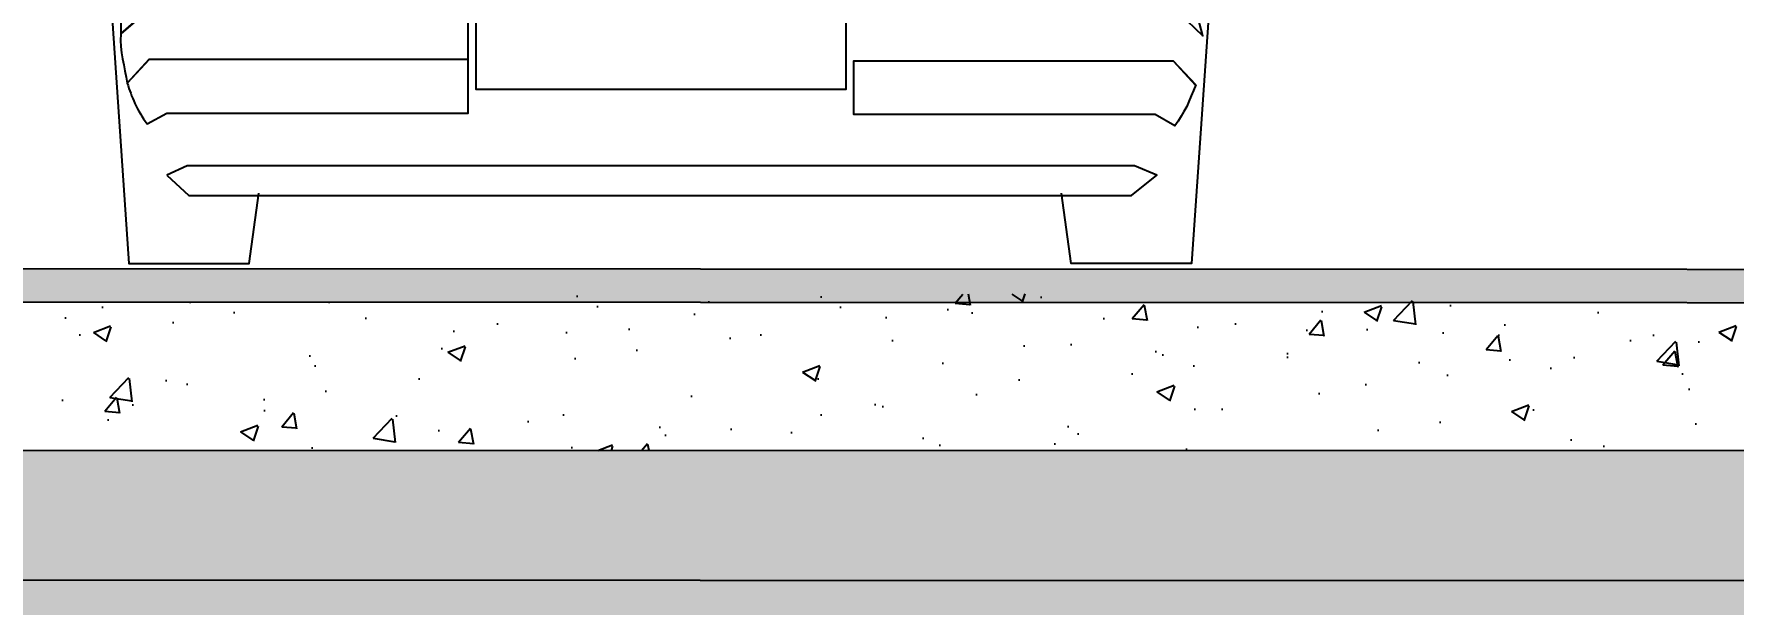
# Model space of a CAD drawing. Header units: inches. Extents: x 295786 to 300745, y 68261 to 70432.
# Drawn here: x 296473.7 to 296577, y 70169.2 to 70203.9 of the extents above; entities that cross this region are included whole.
import ezdxf

# ---------------------------------------------------------------- set-up
doc = ezdxf.new("R2010")
doc.units = ezdxf.units.IN
doc.header["$MEASUREMENT"] = 0
for name, color, linetype in [('A-TYP-ST-Hatch', 8, 'Continuous'), ('CAR1', 9, 'Continuous'), ('new line', 2, 'Continuous'), ('TITLE', 1, 'Continuous')]:
    doc.layers.add(name, color=color, linetype=linetype)
doc.styles.add('HADINGS', font='times.ttf')
doc.dimstyles.new('Dim 120', dxfattribs={"dimtxt": 5, "dimasz": 10, "dimexe": 10, "dimexo": 4, "dimgap": 8, "dimtad": 1, "dimdec": 0, "dimzin": 0, "dimdsep": 46, "dimlunit": 4, "dimtxsty": 'HADINGS', "dimcen": 1, "dimclrd": 1, "dimclre": 1, "dimclrt": 3, "dimadec": 3, "dimazin": 0, "dimtfac": 1, "dimtdec": 0, "dimtmove": 2, "dimatfit": 3, "dimfxl": 0, "dimtolj": 1, "dimtzin": 0, "dimarcsym": 0})

# ---------------------------------------------------------------- blocks, each defined once
blk = doc.blocks.new('2')
at = {"layer": 'CAR1'}
for points in [[(-12.6411641095583, 27.57490699589471), (-10.74185480651795, 0), (0, 0), (0.8593483845143055, 6.298858690264751)], [(86.03900944672205, 27.57490699602567), (84.13970014375445, 1.164153218269348e-10), (73.39784533723287, 1.164153218269348e-10), (72.53849695270037, 6.298858690373891)], [(-11.47858149889362, 22.35843180770462), (-11.47858149889362, 20.51055151452965), (-9.35738994926578, 22.35843180769371), (83.02921972335025, 22.35843180783922), (85.16724078384141, 20.35706637560725), (84.31162845138533, 23.48735539674453), (82.46442133866731, 24.03465109013996), (-9.203231629729999, 24.03465109000899), (-11.47858149889362, 22.35843180770462)], [(-11.47858149889362, 20.51055151452965), (-11.49541100975694, 19.92959679944397), (-11.47858149889362, 19.38162792561343), (-11.40991709454465, 18.81750272136924), (-11.32442317935056, 18.28703653884804), (-11.20459706197289, 17.73974084546717), (-11.10227363590457, 17.20927466298963), (-10.99927702939749, 16.66197896959784), (-10.91378311419976, 16.11468327620969), (-8.9299203732553, 18.25270433670448), (19.55099745643747, 18.25270433674814), (19.55099745642656, 22.34092911642801), (-9.35738994926578, 22.34092911640619), (-11.47858149889362, 20.51055151452965)], [(20.26928098022108, 21.64014828395375), (53.28272267649299, 21.64014828401923), (53.28272267650755, 15.55055807203826), (20.269280980232, 15.55055807200915), (20.26928098022108, 21.64014828395375)], [(-10.89695360333644, 16.11468327620605), (-10.81145968813871, 15.89253373278189), (-10.74279528380066, 15.65288149802291), (-10.65730136859202, 15.43073195460238), (-10.57180745338701, 15.20790923072855), (-10.50314304904896, 14.98575968728619), (-10.40081962298791, 14.7461074525454), (-10.3153257077829, 14.52395790909213), (-10.21232910127583, 14.28430567435498), (-10.09250298390907, 14.06215613091263), (-9.973350046973792, 13.82250389617911), (-9.853523929603398, 13.60035435274403), (-9.716195120934572, 13.37820480930895), (-9.579539492697222, 13.15538208542057), (-9.442883864459873, 12.93323254198549), (-9.288725544924091, 12.71108299857224), (-9.117737714514078, 12.48826027467294), (-7.372854027871654, 13.42936652235585), (19.55099745644475, 13.42936652238495), (19.55099745643383, 18.23587482587027), (-8.9299203732553, 18.23587482583753), (-10.89695360333644, 16.11468327620605)], [(84.51694848396073, 15.97802764811422), (84.3291311426874, 15.46506415687691), (84.12381111012292, 14.96893017654293), (83.91849107755115, 14.48962570706863), (83.71317104497575, 14.04465343975244), (83.4735188102386, 13.5828516615984), (83.2170370646345, 13.15538208556973), (82.94372580816707, 12.72791250954106), (82.65291186038667, 12.30044293352694), (80.90802817374788, 13.30954040509459), (53.98350350898909, 13.30954040506549), (53.98350350897817, 18.09921919767294), (82.51558305171056, 18.09921919773114), (84.51694848396073, 15.97802764811422)], [(82.51558305171056, 18.09921919773114), (84.48261628179534, 15.97802764808876), (84.48261628179534, 15.97802764808876), (84.4826162817917, 16.01235985025778), (82.51558305171056, 18.09921919773114)], [(-7.372854027868016, 7.903901514622703), (-5.388991286905366, 6.073523912800738), (78.78683662413096, 6.073523912902601), (81.04468380198523, 7.903901514750032), (79.06082106104077, 8.742011155911314), (-5.542476426024223, 8.742011155802174), (-7.372854027868016, 7.903901514622703)]]:
    blk.add_lwpolyline(points, dxfattribs=at)
blk = doc.blocks.new('*D12')
at = {"layer": 'Defpoints', "color": 0, "transparency": 16777216}
for p in [(296394.220774309, 70178.6592142586), (296634.1815828779, 70170.6402823352), (296394.220774309, 70135.38640531006)]:
    blk.add_point(p, dxfattribs=at)
at = {"layer": 'TITLE', "color": 1, "lineweight": -2, "transparency": 16777216}
for p, q in [((296394.220774309, 70174.6592142586), (296394.220774309, 70125.38640531006)), ((296634.1815828779, 70166.6402823352), (296634.1815828779, 70125.38640531006)), ((296626.1815828779, 70135.38640531006), (296402.220774309, 70135.38640531006))]:
    blk.add_line(p, q, dxfattribs=at)
at = {"layer": 'TITLE', "color": 1, "transparency": 16777216}
for points in [[(296402.220774309, 70136.71973864338), (296402.220774309, 70134.05307197673), (296394.220774309, 70135.38640531006)], [(296626.1815828779, 70136.71973864338), (296626.1815828779, 70134.05307197673), (296634.1815828779, 70135.38640531006)]]:
    blk.add_solid(points, dxfattribs=at)
at = {"layer": 'TITLE', "color": 3, "transparency": 16777216, "insert": (296514.2011785934, 70139.92966414207), "char_height": 5, "attachment_point": 5, "style": 'HADINGS'}
blk.add_mtext("\\A1;20'", dxfattribs=at)

msp = doc.modelspace()

# ---------------------------------------------------------------- hatches: boundary and pattern name
at = {"layer": 'A-TYP-ST-Hatch', "linetype": 'Continuous', "ltscale": 1.5}
msp.add_hatch(color=256, dxfattribs=at).paths.add_polyline_path([(296394.220774309, 70189.5991651899), (296394.220774309, 70187.59916449545), (296634.181637051, 70187.5287221474), (296634.181637051, 70189.52872284185)])
h = msp.add_hatch(dxfattribs=at)
h.set_pattern_fill('AR-CONC', color=256, scale=1.5, style=0)
h.set_pattern_definition([(49.99999999999999, (214509.5146417221, 33204.37187371212), (10.7589027390113, -0.9412820247389266), [1.125, -12.375]), (355, (214509.5146417221, 33204.37187371212), (-2.081270004195, 11.28288200550018), [0.8999999999999999, -9.899999999999999]), (100.4514, (214510.411216922, 33204.29343361212), (8.677640725710324, 10.3415931309143), [0.956102849999998, -10.51713167999996]), (46.18420000000002, (214509.5146417221, 33207.37187371212), (16.00861572938467, -2.482785214935271), [1.687499999999997, -18.56249999999995]), (96.63559999999998, (214510.8486928971, 33207.16497410712), (14.01994058323055, 14.61176806350663), [1.434154319999995, -15.77569499999996]), (351.1842, (214509.5146417221, 33207.37187371212), (14.01992917700441, 14.61177901387987), [1.35, -14.85]), (21, (214511.0146417221, 33206.62187371212), (8.953605781776925, -6.039283359980082), [1.125, -12.375]), (326.0000000000001, (214511.0146417221, 33206.62187371212), (3.649729978823726, 10.8772506757028), [0.8999999999999999, -9.899999999999999]), (71.4514, (214511.760775217, 33206.11859962212), (12.60333942872235, 4.837957450649286), [0.9561028500000002, -10.51713168]), (37.50000000000001, (214509.5146417221, 33204.37187371212), (0.18239782975936, 4.993407807469673), [0, -9.78, 0, -10.05, 0, -9.9375]), (7.499999999999999, (214509.5146417221, 33204.37187371212), (3.946043061632229, 5.916175678235404), [0, -5.73, 0, -9.555, 0, -3.7875]), (327.5, (214506.1696417221, 33204.37187371212), (8.007336542586136, -0.338323076015697), [0, -3.75, 0, -11.7, 0, -15.525]), (317.5, (214504.6696417221, 33204.37187371212), (8.747792540135794, 1.501574734984765), [0, -4.875, 0, -7.77, 0, -11.025])])
h.paths.add_polyline_path([(296394.220774309, 70187.70992764254), (296394.220774309, 70178.55279649192), (296634.2046514106, 70178.52078702766), (296634.2042592705, 70188.30609935045)])
h = msp.add_hatch(dxfattribs=at)
h.set_pattern_fill('GRAVEL', color=256, scale=10, style=0)
h.set_pattern_definition([(228.012787504, (178106.4215600742, 32119.06166816049), (-80.00000000000063, -90.00000000000003), [1.34536, -133.190880470737]), (184.969740728, (178105.5215600742, 32118.06166816049), (119.9999999999997, 10.00000000000035), [2.30868, -228.5592476123]), (132.510447078, (178103.2215600742, 32117.86166816049), (100.0000000000012, -109.9999999999986), [1.62788, -161.160325960997]), (267.273689006, (178099.3215600742, 32115.36166816049), (10.00000000000024, 200.0000000000002), [2.102379999999997, -208.1355804162898]), (292.833654178, (178099.2215600742, 32113.26166816048), (-49.99999999999989, 120.0000000000003), [2.061549999999996, -204.0937312808828]), (357.273689006, (178100.0215600742, 32111.36166816049), (-200.0000000000002, 10.00000000000026), [2.102379999999997, -208.1355804162898]), (37.6942404667, (178102.1215600742, 32111.26166816048), (-130, -99.99999999999973), [2.78029, -275.24848548916]), (72.2553283749, (178104.3215600742, 32112.96166816049), (70.00000000000027, 220), [2.624879999999997, -259.8632149681335]), (121.429565615, (178105.1215600742, 32115.46166816049), (-80.0000000000002, 129.9999999999999), [2.1095, -208.84073109729]), (175.236358309, (178104.0215600742, 32117.26166816048), (109.9999999999998, -10.00000000000038), [2.40832, -118.007625787923]), (222.397437798, (178101.6215600742, 32117.46166816049), (-119.9999999999996, -109.9999999999997), [3.11448, -308.333750047949]), (138.814074834, (178109.2215600742, 32115.26166816048), (-70.00000000000033, 60), [1.063009999999998, -105.2384481273469]), (171.46923439, (178108.4215600742, 32115.96166816049), (130, -19.99999999999995), [2.02237, -200.21511416157]), (225, (178106.4215600742, 32116.26166816048), (-1.110223024625157e-15, -9.999999999999329), [1.41421, -12.727925623731]), (203.198590514, (178105.7215600742, 32117.46166816049), (49.99999999999989, 19.99999999999975), [0.76158, -75.396151058639]), (291.801409486, (178105.0215600742, 32117.16166816049), (-9.99999999999684, 30.00000000000103), [1.07703, -52.774618071345]), (30.96375653209999, (178105.4215600742, 32116.16166816049), (30.00000000000053, 19.99999999999979), [1.74929, -56.56022894845299]), (161.565051177, (178106.9215600742, 32117.06166816049), (20.00000000000011, -9.999999999999767), [1.264909999999998, -30.35786660168397]), (16.389540334, (178099.2215600742, 32117.16166816049), (99.99999999999966, 30.00000000000044), [1.772, -175.428451466694]), (70.3461759419, (178100.9215600742, 32117.66166816049), (-40.00000000001221, -110.000000000034), [1.48661, -147.17407747319]), (293.198590514, (178106.9215600742, 32119.06166816049), (-19.99999999999971, 49.99999999999991), [1.52315, -74.634581058639]), (343.610459666, (178107.5215600742, 32117.66166816049), (-99.99999999999966, 30.00000000000043), [1.771999999999998, -175.4284514666898]), (339.44395478, (178099.2215600742, 32110.96166816049), (-50.00000000000036, 20.00000000000025), [1.708799999999998, -83.73123745317488]), (294.775140569, (178100.8215600742, 32110.36166816049), (-50.00000000000006, 110), [1.43178, -141.74643063276]), (66.8014094864, (178107.0215600742, 32109.06166816049), (19.99999999999981, 49.9999999999997), [1.52315, -74.634581058639]), (17.3540246363, (178107.6215600742, 32110.46166816049), (-129.9999999999998, -39.99999999999963), [1.67631, -165.9542361424]), (69.44395478040002, (178102.1215600742, 32109.06166816049), (-20.00000000000007, -49.99999999999955), [0.8543999999999992, -84.58563745317488]), (101.309932474, (178106.4215600742, 32109.06166816049), (-9.999999999999638, 40.00000000000013), [0.5099, -50.480295135928]), (165.963756532, (178106.3215600742, 32109.56166816049), (29.99999999999959, -10.00000000000001), [2.06155, -39.169506256177]), (186.009005957, (178104.3215600742, 32110.06166816049), (100.0000000000005, 9.999999999999831), [1.9105, -189.139231745428]), (303.690067526, (178105.4215600742, 32115.26166816048), (-9.999999999999872, 19.99999999999986), [1.442219999999998, -34.61329275463994]), (353.157226587, (178106.2215600742, 32114.06166816049), (170.0000000000001, -20.00000000000053), [2.51794, -249.275626240283]), (60.9453959009, (178108.7215600742, 32113.76166816048), (-39.99999999999976, -69.99999999999977), [1.02956, -101.92674140987]), (90, (178109.2215600742, 32114.66166816049), (-9.999999999999998, 10), [0.6, -9.399999999999999]), (120.256437164, (178104.1215600742, 32110.36166816049), (40.00000000000009, -70.00000000000009), [1.38924, -137.535199894498]), (48.01278750420001, (178103.4215600742, 32111.56166816049), (80, 89.99999999999974), [2.69072, -131.845520470737]), (0, (178105.2215600742, 32113.56166816049), (10, 10), [2.6, -7.4]), (325.3048464690001, (178107.8215600742, 32113.56166816049), (100.0000000000014, -69.99999999999825), [1.581139999999998, -156.5327430084198]), (254.054604099, (178109.1215600742, 32112.66166816049), (-10.00000000000038, -40.00000000000004), [1.45602, -71.345078892805]), (207.645975364, (178108.7215600742, 32111.26166816048), (-189.9999999999995, -100.0000000000005), [2.37065, -234.694741822594]), (175.42607874, (178106.6215600742, 32110.16166816049), (-129.9999999999995, 10.00000000000001), [2.50799, -248.290734079689])])
h.paths.add_polyline_path([(296274.220774309, 70178.60488560717), (296274.220774309, 70170.69909788505), (296634.2044068401, 70170.63994191037), (296634.2044178483, 70178.52044660348)])
at = {"layer": 'new line'}
h = msp.add_hatch(dxfattribs=at)
h.set_pattern_fill('DOTS', color=256, scale=50, style=0)
h.set_pattern_definition([(0, (177979.2183375002, 32226.13636746835), (1.5625, 3.125), [0, -3.125])])
h.paths.add_polyline_path([(296694.3230674273, 70170.6402823352), (296694.3230674272, 70190.89263964417), (296640.2044553406, 70190.89263964412), (296640.2044553406, 70187.73682605904), (296646.181637051, 70187.73682605904), (296646.181637051, 70178.73682605904), (296634.2044553406, 70178.73682605904), (296634.2044011675, 70170.6402823352), (296274.220774309, 70170.69909788505), (296274.220774309, 70153.97482489626), (296742.1948785409, 70154.13734049679), (296742.1649184399, 70198.89263964418), (296700.3230674273, 70198.89263964418), (296700.3230674273, 70170.6402823352)])

# ---------------------------------------------------------------- linework, layer by layer
msp.add_line((296634.1882447349, 70178.4907850623), (296274.220774309, 70178.60744949602), dxfattribs=at)
msp.add_lwpolyline([(296274.220774309, 70170.69909788505), (296634.1815828779, 70170.6402823352), (296634.181637051, 70189.73682605904)], dxfattribs=at)
msp.add_lwpolyline([(296394.220774309, 70189.5991651899), (296394.220774309, 70187.59916449545), (296634.181637051, 70187.5287221474), (296634.181637051, 70189.52872284185)], close=True, dxfattribs=at)

# ---------------------------------------------------------------- block references
at = {"layer": 'CAR1', "xscale": 0.6809087349669425, "yscale": 0.6809087349669425, "zscale": 0.8511359187086782}
msp.add_blockref('2', (296486.7749449277, 70189.90692731627), dxfattribs=at)

# ---------------------------------------------------------------- dimensions: what is measured, and where the dimension line sits
at = {"layer": 'TITLE'}
dim = msp.add_linear_dim(base=(296394.220774309, 70135.38640531006), p1=(296634.1815828779, 70170.6402823352), p2=(296394.220774309, 70178.6592142586), dimstyle='Dim 120', override={"dimasz": 8, "dimgap": 2}, dxfattribs=at)
dim.commit()
dim.dimension.update_dxf_attribs({"geometry": '*D12', "text_midpoint": (296514.2011785934, 70139.92966414207)})

doc.saveas('drawing.dxf')
